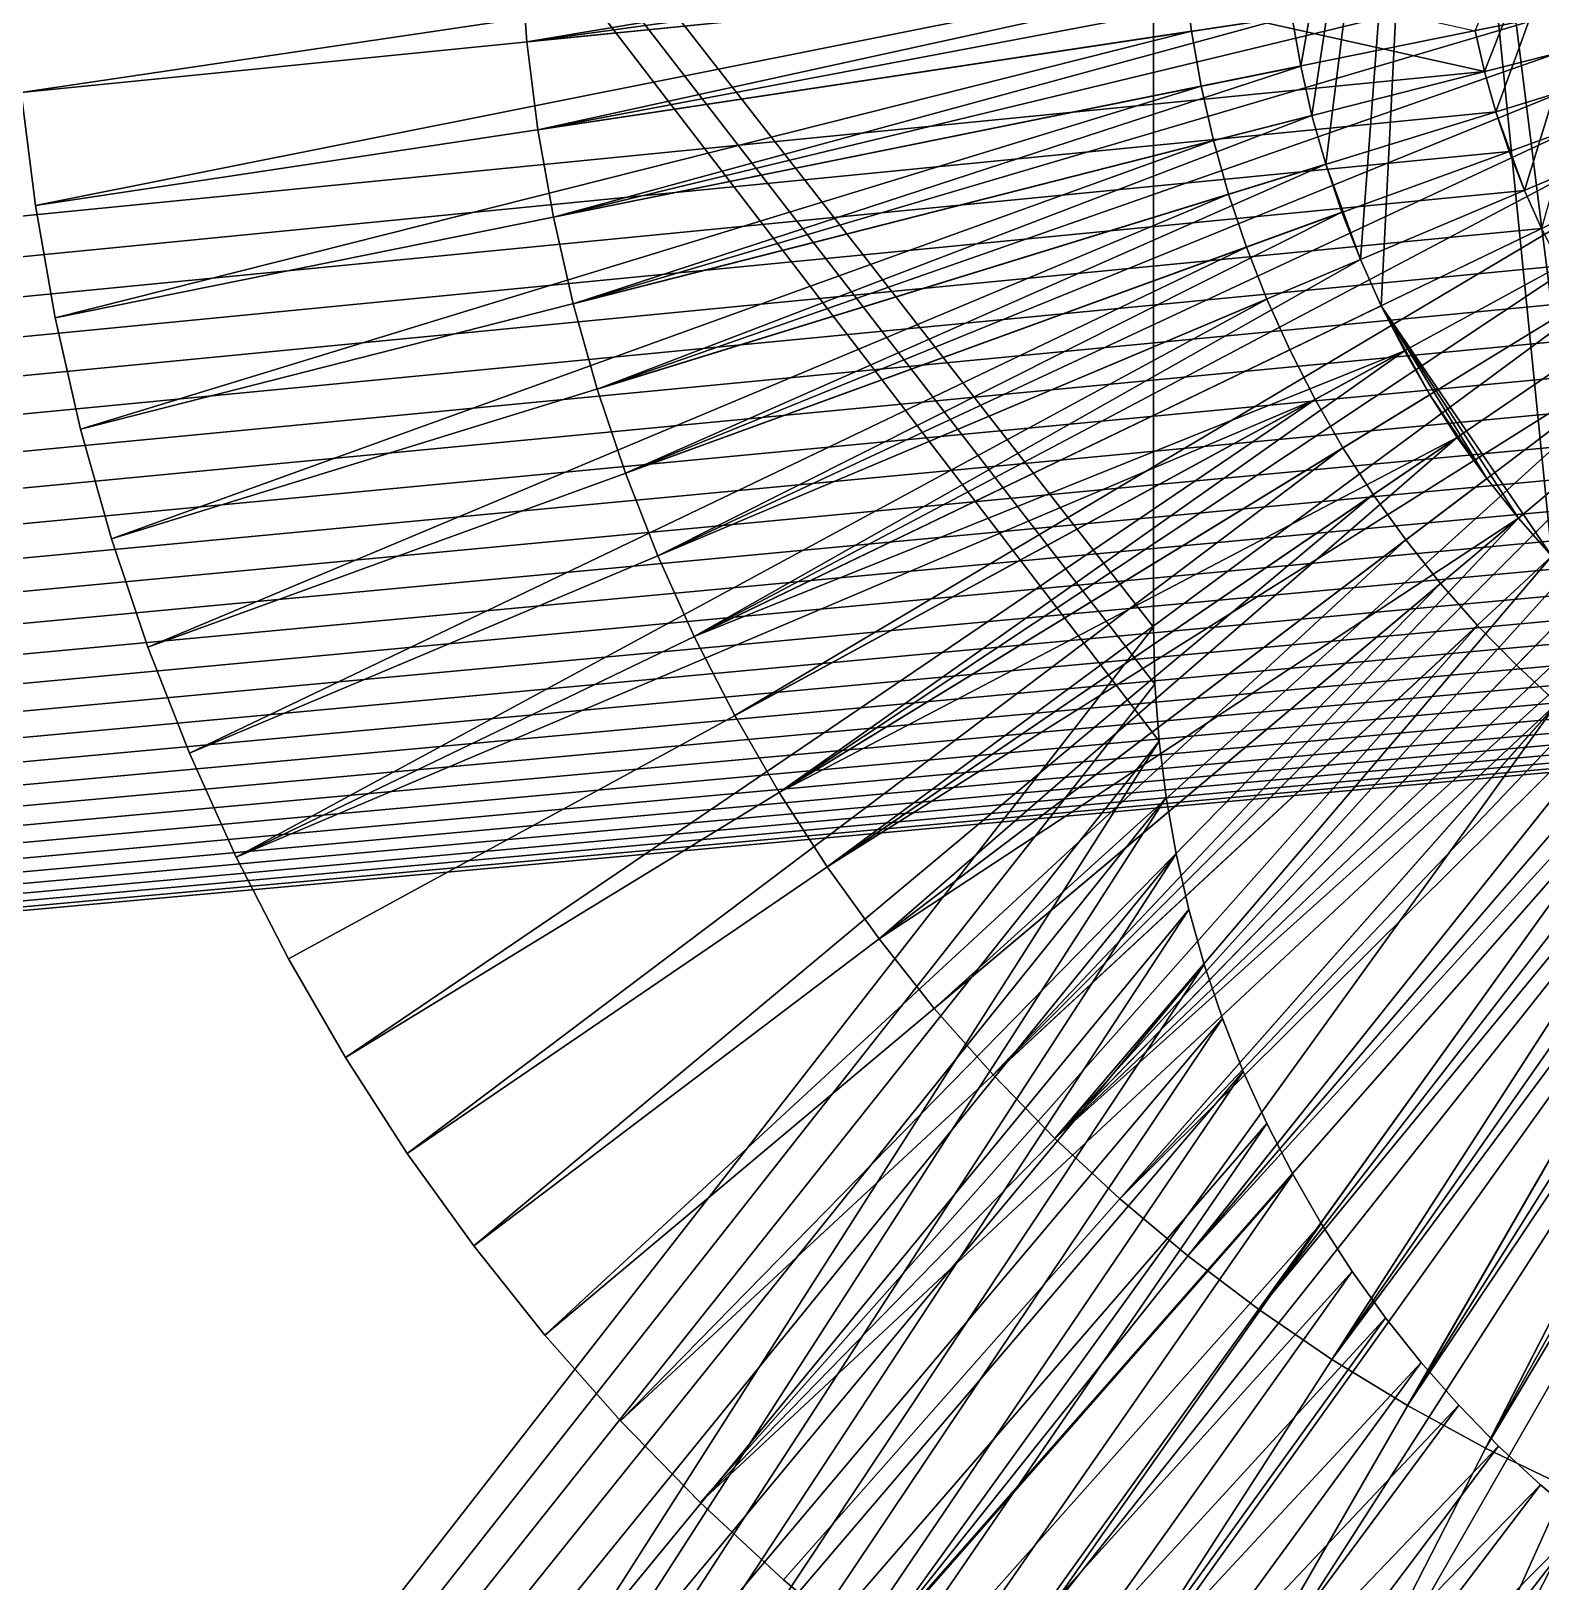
# Model space of a CAD drawing. Header units: millimetres. Extents: x 0 to 520, y -2 to 382.
# Drawn here: x 180.542 to 183.512, y 33.622 to 36.673 of the extents above; entities that cross this region are included whole.
import ezdxf

# ---------------------------------------------------------------- set-up
doc = ezdxf.new("R2010")
doc.units = ezdxf.units.MM

msp = doc.modelspace()

# ---------------------------------------------------------------- linework, layer by layer
at = {"layer": 'BRASS', "color": 52}
for points in [[(509.2, 369.2, 103), (10.8, 369.2, 103), (10.8, 10.8, 103)], [(509.2, 369.2, 103), (10.8, 10.8, 103), (509.2, 10.8, 103)], [(38.3153, 69.0037, 86), (183.401, 36.5929, 86), (20.5, 20.5, 86)], [(38.3153, 69.0037, 86), (183.3827, 36.6731, 86), (183.401, 36.5929, 86)], [(183.3827, 36.6731, 92), (184.1048, 38.386, 92), (183.401, 36.5929, 92)], [(183.401, 36.5929, 92), (184.1048, 38.386, 92), (183.4233, 36.5137, 92)], [(183.4233, 36.5137, 92), (184.1048, 38.386, 92), (183.4796, 36.3591, 92)], [(183.4796, 36.3591, 92), (184.1048, 38.386, 92), (183.5134, 36.2841, 92)], [(183.3827, 36.6731, 92), (183.401, 36.5929, 92), (183.3827, 36.6731, 86)], [(183.3827, 36.6731, 86), (183.401, 36.5929, 92), (183.401, 36.5929, 86)], [(20.5, 20.5, 86), (183.401, 36.5929, 86), (183.4233, 36.5137, 86)], [(183.401, 36.5929, 92), (183.4233, 36.5137, 92), (183.401, 36.5929, 86)], [(183.401, 36.5929, 86), (183.4233, 36.5137, 92), (183.4233, 36.5137, 86)], [(20.5, 20.5, 86), (183.4233, 36.5137, 86), (183.4495, 36.4357, 86)], [(183.4233, 36.5137, 92), (183.4495, 36.4357, 92), (183.4233, 36.5137, 86)], [(183.4233, 36.5137, 86), (183.4495, 36.4357, 92), (183.4495, 36.4357, 86)], [(183.4495, 36.4357, 92), (183.4233, 36.5137, 92), (183.4796, 36.3591, 92)], [(20.5, 20.5, 86), (183.4495, 36.4357, 86), (183.4796, 36.3591, 86)], [(183.4495, 36.4357, 92), (183.4796, 36.3591, 92), (183.4495, 36.4357, 86)], [(183.4495, 36.4357, 86), (183.4796, 36.3591, 92), (183.4796, 36.3591, 86)], [(20.5, 20.5, 86), (183.4796, 36.3591, 86), (183.5134, 36.2841, 86)], [(183.4796, 36.3591, 92), (183.5134, 36.2841, 92), (183.4796, 36.3591, 86)], [(183.4796, 36.3591, 86), (183.5134, 36.2841, 92), (183.5134, 36.2841, 86)], [(20.5, 20.5, 86), (183.5134, 36.2841, 86), (183.5509, 36.2109, 86)], [(20.5, 20.5, 86), (183.5509, 36.2109, 86), (183.5921, 36.1396, 86)], [(20.5, 20.5, 86), (183.5921, 36.1396, 86), (183.6367, 36.0705, 86)], [(20.5, 20.5, 86), (183.6367, 36.0705, 86), (183.6847, 36.0037, 86)], [(20.5, 20.5, 86), (183.6847, 36.0037, 86), (183.736, 35.9394, 86)], [(20.5, 20.5, 86), (183.736, 35.9394, 86), (183.7905, 35.8777, 86)], [(20.5, 20.5, 86), (183.7905, 35.8777, 86), (183.8479, 35.8188, 86)], [(183.8479, 35.8188, 86), (183.9082, 35.7629, 86), (20.5, 20.5, 86)], [(183.9082, 35.7629, 86), (183.9712, 35.71, 86), (20.5, 20.5, 86)], [(183.9712, 35.71, 86), (184.0368, 35.6603, 86), (20.5, 20.5, 86)], [(184.0368, 35.6603, 86), (184.1048, 35.614, 86), (20.5, 20.5, 86)], [(184.1048, 35.614, 86), (184.175, 35.5711, 86), (20.5, 20.5, 86)], [(184.175, 35.5711, 86), (184.2473, 35.5317, 86), (20.5, 20.5, 86)], [(184.2473, 35.5317, 86), (184.3214, 35.496, 86), (20.5, 20.5, 86)], [(184.3214, 35.496, 86), (184.3972, 35.4641, 86), (20.5, 20.5, 86)], [(184.3972, 35.4641, 86), (184.4745, 35.4359, 86), (20.5, 20.5, 86)], [(184.4745, 35.4359, 86), (184.5531, 35.4117, 86), (20.5, 20.5, 86)], [(184.5531, 35.4117, 86), (184.6328, 35.3914, 86), (20.5, 20.5, 86)], [(184.6328, 35.3914, 86), (184.7135, 35.3751, 86), (20.5, 20.5, 86)], [(184.7135, 35.3751, 86), (184.7948, 35.3628, 86), (20.5, 20.5, 86)], [(184.7948, 35.3628, 86), (184.8767, 35.3546, 86), (20.5, 20.5, 86)], [(184.8767, 35.3546, 86), (184.9589, 35.3505, 86), (20.5, 20.5, 86)], [(184.9589, 35.3505, 86), (185.0411, 35.3505, 86), (20.5, 20.5, 86)], [(499.5, 20.5, 86), (20.5, 20.5, 86), (185.0411, 35.3505, 86)]]:
    msp.add_3dface(points, dxfattribs=at)
at = {"layer": 'STEEL', "color": 8}
for points in [[(173, 23, 83), (173, 48, 83), (182.75, 35.5, 83)], [(173, 48, 83), (182.75, 38.5, 83), (182.75, 35.5, 83)], [(173, 48, 86), (182.7528, 35.3878, 86), (182.75, 35.5, 86)], [(173, 48, 86), (182.7612, 35.276, 86), (182.7528, 35.3878, 86)], [(173, 48, 86), (173, 20, 86), (182.7612, 35.276, 86)], [(182.75, 38.5, 86), (173, 48, 86), (182.75, 35.5, 86)], [(182.75, 35.5, 86), (182.75, 35.5, 83), (182.75, 38.5, 83)], [(182.75, 35.5, 86), (182.75, 38.5, 83), (182.75, 38.5, 86)], [(186.3965, 38.4317, 90), (183.2934, 38.0429, 90), (183.6035, 35.5683, 90)], [(183.2934, 38.0429, 90), (183.0223, 36.7019, 90), (183.0397, 36.6037, 90)], [(183.2934, 38.0429, 90), (183.0397, 36.6037, 90), (183.0618, 36.5065, 90)], [(183.2934, 38.0429, 90), (183.0618, 36.5065, 90), (183.0889, 36.4105, 90)], [(183.2934, 38.0429, 90), (183.0889, 36.4105, 90), (183.157, 36.2231, 90)], [(183.2934, 38.0429, 90), (183.157, 36.2231, 90), (183.1981, 36.1322, 90)], [(183.2934, 38.0429, 90), (183.1981, 36.1322, 90), (183.5339, 35.6397, 90)], [(183.2934, 38.0429, 90), (183.5339, 35.6397, 90), (183.6035, 35.5683, 90)], [(181.5044, 36.8255, 78.5), (183.5019, 36.9252, 78.5), (181.5174, 36.6515, 78.5)], [(181.5174, 36.6515, 78.5), (183.5019, 36.9252, 78.5), (183.5075, 36.8506, 78.5)], [(182.8027, 36.8903, 83), (180.5056, 36.7757, 83), (180.5224, 36.5519, 83)], [(180.5056, 36.7757, 82), (182.8027, 36.8903, 82), (180.5224, 36.5519, 82)], [(182.8027, 36.8903, 83), (180.5224, 36.5519, 83), (182.8109, 36.781, 83)], [(180.5224, 36.5519, 82), (182.8027, 36.8903, 82), (182.8109, 36.781, 82)], [(183.0025, 36.9003, 82), (181.5044, 36.8255, 82), (181.5174, 36.6515, 82)], [(183.0025, 36.9003, 82), (181.5174, 36.6515, 82), (183.0099, 36.8009, 82)], [(181.5174, 36.6515, 82), (181.5044, 36.8255, 82), (181.5044, 36.8255, 78.5)], [(181.5174, 36.6515, 82), (181.5044, 36.8255, 78.5), (181.5174, 36.6515, 78.5)], [(181.5174, 36.6515, 78.5), (183.5075, 36.8506, 78.5), (181.5391, 36.4784, 78.5)], [(181.5391, 36.4784, 78.5), (183.5075, 36.8506, 78.5), (183.5168, 36.7764, 78.5)], [(183.0099, 36.8009, 82), (181.5174, 36.6515, 82), (181.5391, 36.4784, 82)], [(183.0099, 36.8009, 82), (181.5391, 36.4784, 82), (183.0223, 36.7019, 82)], [(182.8109, 36.781, 83), (180.5224, 36.5519, 83), (180.5503, 36.3293, 83)], [(180.5224, 36.5519, 82), (182.8109, 36.781, 82), (180.5503, 36.3293, 82)], [(182.8109, 36.781, 83), (180.5503, 36.3293, 83), (182.8246, 36.6721, 83)], [(180.5503, 36.3293, 82), (182.8109, 36.781, 82), (182.8246, 36.6721, 82)], [(181.5391, 36.4784, 78.5), (183.5168, 36.7764, 78.5), (181.5694, 36.3065, 78.5)], [(181.5694, 36.3065, 78.5), (183.5168, 36.7764, 78.5), (183.5297, 36.7028, 78.5)], [(182.8109, 36.781, 82), (182.8109, 36.781, 83), (182.8246, 36.6721, 82)], [(182.8109, 36.781, 83), (182.8246, 36.6721, 83), (182.8246, 36.6721, 82)], [(183.0223, 36.7019, 82), (181.5391, 36.4784, 82), (181.5694, 36.3065, 82)], [(181.5694, 36.3065, 78.5), (183.5297, 36.7028, 78.5), (181.6082, 36.1363, 78.5)], [(183.0223, 36.7019, 82), (181.5694, 36.3065, 82), (183.0397, 36.6037, 82)], [(181.6082, 36.1363, 78.5), (183.5297, 36.7028, 78.5), (183.5464, 36.6299, 78.5)], [(183.0397, 36.6037, 90), (183.0223, 36.7019, 90), (183.0223, 36.7019, 82)], [(183.0397, 36.6037, 90), (183.0223, 36.7019, 82), (183.0397, 36.6037, 82)], [(182.8246, 36.6721, 83), (180.5503, 36.3293, 83), (180.5892, 36.1083, 83)], [(180.5503, 36.3293, 82), (182.8246, 36.6721, 82), (180.5892, 36.1083, 82)], [(182.8246, 36.6721, 83), (180.5892, 36.1083, 83), (182.8436, 36.5641, 83)], [(180.5892, 36.1083, 82), (182.8246, 36.6721, 82), (182.8436, 36.5641, 82)], [(182.8246, 36.6721, 83), (182.8436, 36.5641, 83), (182.8246, 36.6721, 82)], [(182.8246, 36.6721, 82), (182.8436, 36.5641, 83), (182.8436, 36.5641, 82)], [(181.5391, 36.4784, 82), (181.5174, 36.6515, 82), (181.5174, 36.6515, 78.5)], [(181.5391, 36.4784, 82), (181.5174, 36.6515, 78.5), (181.5391, 36.4784, 78.5)], [(181.6082, 36.1363, 78.5), (183.5464, 36.6299, 78.5), (181.6555, 35.9684, 78.5)], [(181.6555, 35.9684, 78.5), (183.5464, 36.6299, 78.5), (183.5666, 36.5579, 78.5)], [(183.0397, 36.6037, 82), (181.5694, 36.3065, 82), (181.6082, 36.1363, 82)], [(183.0397, 36.6037, 82), (181.6082, 36.1363, 82), (183.0618, 36.5065, 82)], [(183.0618, 36.5065, 90), (183.0397, 36.6037, 90), (183.0397, 36.6037, 82)], [(183.0618, 36.5065, 90), (183.0397, 36.6037, 82), (183.0618, 36.5065, 82)], [(180.5224, 36.5519, 83), (180.5224, 36.5519, 82), (180.5503, 36.3293, 82)], [(180.5503, 36.3293, 83), (180.5224, 36.5519, 83), (180.5503, 36.3293, 82)], [(182.8436, 36.5641, 83), (180.5892, 36.1083, 83), (180.6392, 35.8896, 83)], [(180.5892, 36.1083, 82), (182.8436, 36.5641, 82), (180.6392, 35.8896, 82)], [(182.8436, 36.5641, 83), (180.6392, 35.8896, 83), (182.868, 36.4571, 83)], [(180.6392, 35.8896, 82), (182.8436, 36.5641, 82), (182.868, 36.4571, 82)], [(181.6555, 35.9684, 78.5), (183.5666, 36.5579, 78.5), (181.7111, 35.8029, 78.5)], [(181.7111, 35.8029, 78.5), (183.5666, 36.5579, 78.5), (183.5905, 36.487, 78.5)], [(182.8436, 36.5641, 83), (182.868, 36.4571, 83), (182.8436, 36.5641, 82)], [(182.8436, 36.5641, 82), (182.868, 36.4571, 83), (182.868, 36.4571, 82)], [(183.0618, 36.5065, 82), (181.6082, 36.1363, 82), (181.6555, 35.9684, 82)], [(183.0618, 36.5065, 82), (181.6555, 35.9684, 82), (183.0889, 36.4105, 82)], [(181.7111, 35.8029, 78.5), (183.5905, 36.487, 78.5), (181.7748, 35.6405, 78.5)], [(181.7748, 35.6405, 78.5), (183.5905, 36.487, 78.5), (183.6178, 36.4173, 78.5)], [(183.0889, 36.4105, 90), (183.0618, 36.5065, 90), (183.0618, 36.5065, 82)], [(183.0889, 36.4105, 90), (183.0618, 36.5065, 82), (183.0889, 36.4105, 82)], [(182.868, 36.4571, 83), (180.6392, 35.8896, 83), (180.6999, 35.6736, 83)], [(180.6392, 35.8896, 82), (182.868, 36.4571, 82), (180.6999, 35.6736, 82)], [(182.868, 36.4571, 83), (180.6999, 35.6736, 83), (182.8977, 36.3515, 83)], [(180.6999, 35.6736, 82), (182.868, 36.4571, 82), (182.8977, 36.3515, 82)], [(181.5694, 36.3065, 82), (181.5391, 36.4784, 82), (181.5391, 36.4784, 78.5)], [(181.5694, 36.3065, 82), (181.5391, 36.4784, 78.5), (181.5694, 36.3065, 78.5)], [(182.868, 36.4571, 83), (182.8977, 36.3515, 83), (182.868, 36.4571, 82)], [(182.868, 36.4571, 82), (182.8977, 36.3515, 83), (182.8977, 36.3515, 82)], [(183.0889, 36.4105, 82), (181.6555, 35.9684, 82), (181.7111, 35.8029, 82)], [(183.0889, 36.4105, 82), (181.7111, 35.8029, 82), (183.1206, 36.316, 82)], [(181.7748, 35.6405, 78.5), (183.6178, 36.4173, 78.5), (181.8466, 35.4814, 78.5)], [(181.8466, 35.4814, 78.5), (183.6178, 36.4173, 78.5), (183.6485, 36.3492, 78.5)], [(183.1206, 36.316, 90), (183.0889, 36.4105, 90), (183.0889, 36.4105, 82)], [(183.1206, 36.316, 90), (183.0889, 36.4105, 82), (183.1206, 36.316, 82)], [(183.0889, 36.4105, 90), (183.1206, 36.316, 90), (183.157, 36.2231, 90)], [(182.8977, 36.3515, 83), (180.6999, 35.6736, 83), (180.7714, 35.4609, 83)], [(180.6999, 35.6736, 82), (182.8977, 36.3515, 82), (180.7714, 35.4609, 82)], [(182.8977, 36.3515, 83), (180.7714, 35.4609, 83), (182.9327, 36.2476, 83)], [(180.7714, 35.4609, 82), (182.8977, 36.3515, 82), (182.9327, 36.2476, 82)], [(181.8466, 35.4814, 78.5), (183.6485, 36.3492, 78.5), (181.9262, 35.3261, 78.5)], [(181.9262, 35.3261, 78.5), (183.6485, 36.3492, 78.5), (183.6827, 36.2826, 78.5)], [(182.8977, 36.3515, 83), (182.9327, 36.2476, 83), (182.8977, 36.3515, 82)], [(182.8977, 36.3515, 82), (182.9327, 36.2476, 83), (182.9327, 36.2476, 82)], [(180.5892, 36.1083, 83), (180.5503, 36.3293, 83), (180.5503, 36.3293, 82)], [(180.5892, 36.1083, 83), (180.5503, 36.3293, 82), (180.5892, 36.1083, 82)], [(181.6082, 36.1363, 82), (181.5694, 36.3065, 82), (181.5694, 36.3065, 78.5)], [(181.6082, 36.1363, 82), (181.5694, 36.3065, 78.5), (181.6082, 36.1363, 78.5)], [(183.1206, 36.316, 82), (181.7111, 35.8029, 82), (181.7748, 35.6405, 82)], [(183.1206, 36.316, 82), (181.7748, 35.6405, 82), (183.157, 36.2231, 82)], [(183.157, 36.2231, 90), (183.1206, 36.316, 90), (183.1206, 36.316, 82)], [(183.157, 36.2231, 90), (183.1206, 36.316, 82), (183.157, 36.2231, 82)], [(181.9262, 35.3261, 78.5), (183.6827, 36.2826, 78.5), (182.0135, 35.175, 78.5)], [(182.0135, 35.175, 78.5), (183.6827, 36.2826, 78.5), (183.7201, 36.2178, 78.5)], [(182.9327, 36.2476, 83), (180.7714, 35.4609, 83), (180.8534, 35.252, 83)], [(180.7714, 35.4609, 82), (182.9327, 36.2476, 82), (180.8534, 35.252, 82)], [(182.9327, 36.2476, 83), (180.8534, 35.252, 83), (182.9728, 36.1454, 83)], [(180.8534, 35.252, 82), (182.9327, 36.2476, 82), (182.9728, 36.1454, 82)], [(182.9327, 36.2476, 83), (182.9728, 36.1454, 83), (182.9327, 36.2476, 82)], [(182.9327, 36.2476, 82), (182.9728, 36.1454, 83), (182.9728, 36.1454, 82)], [(183.157, 36.2231, 82), (181.7748, 35.6405, 82), (181.8466, 35.4814, 82)], [(183.157, 36.2231, 82), (181.8466, 35.4814, 82), (183.1981, 36.1322, 82)], [(182.0135, 35.175, 78.5), (183.7201, 36.2178, 78.5), (182.1082, 35.0284, 78.5)], [(182.1082, 35.0284, 78.5), (183.7201, 36.2178, 78.5), (183.7606, 36.155, 78.5)], [(183.157, 36.2231, 90), (183.157, 36.2231, 82), (183.1981, 36.1322, 82)], [(183.1981, 36.1322, 90), (183.157, 36.2231, 90), (183.1981, 36.1322, 82)], [(182.1082, 35.0284, 78.5), (183.7606, 36.155, 78.5), (183.8043, 36.0943, 78.5)], [(182.9728, 36.1454, 83), (180.8534, 35.252, 83), (180.9456, 35.0475, 83)], [(180.8534, 35.252, 82), (182.9728, 36.1454, 82), (180.9456, 35.0475, 82)], [(182.9728, 36.1454, 83), (180.9456, 35.0475, 83), (183.0179, 36.0455, 83)], [(180.9456, 35.0475, 82), (182.9728, 36.1454, 82), (183.0179, 36.0455, 82)], [(181.6082, 36.1363, 82), (181.6082, 36.1363, 78.5), (181.6555, 35.9684, 78.5)], [(181.6555, 35.9684, 82), (181.6082, 36.1363, 82), (181.6555, 35.9684, 78.5)], [(183.1981, 36.1322, 82), (181.8466, 35.4814, 82), (183.2436, 36.0435, 82)], [(182.9728, 36.1454, 82), (182.9728, 36.1454, 83), (183.0179, 36.0455, 82)], [(182.9728, 36.1454, 83), (183.0179, 36.0455, 83), (183.0179, 36.0455, 82)], [(183.2436, 36.0435, 90), (183.1981, 36.1322, 90), (183.1981, 36.1322, 82)], [(183.2436, 36.0435, 90), (183.1981, 36.1322, 82), (183.2436, 36.0435, 82)], [(183.1981, 36.1322, 90), (183.2934, 35.9571, 90), (183.4057, 35.7924, 90)], [(183.1981, 36.1322, 90), (183.2436, 36.0435, 90), (183.2934, 35.9571, 90)], [(183.1981, 36.1322, 90), (183.4057, 35.7924, 90), (183.4679, 35.7144, 90)], [(183.1981, 36.1322, 90), (183.4679, 35.7144, 90), (183.5339, 35.6397, 90)], [(180.6392, 35.8896, 83), (180.5892, 36.1083, 83), (180.5892, 36.1083, 82)], [(180.6392, 35.8896, 83), (180.5892, 36.1083, 82), (180.6392, 35.8896, 82)], [(182.1082, 35.0284, 78.5), (183.8043, 36.0943, 78.5), (182.21, 34.8867, 78.5)], [(182.21, 34.8867, 78.5), (183.8043, 36.0943, 78.5), (182.3188, 34.7502, 78.5)], [(182.3188, 34.7502, 78.5), (183.8043, 36.0943, 78.5), (183.8509, 36.0358, 78.5)], [(183.0179, 36.0455, 83), (180.9456, 35.0475, 83), (183.0679, 35.9478, 83)], [(180.9456, 35.0475, 82), (183.0179, 36.0455, 82), (183.0679, 35.9478, 82)], [(183.2436, 36.0435, 82), (181.8466, 35.4814, 82), (181.9262, 35.3261, 82)], [(183.2436, 36.0435, 82), (181.9262, 35.3261, 82), (182.0135, 35.175, 82)], [(183.2436, 36.0435, 82), (182.0135, 35.175, 82), (183.2934, 35.9571, 82)], [(182.3188, 34.7502, 78.5), (183.8509, 36.0358, 78.5), (182.4343, 34.6194, 78.5)], [(182.4343, 34.6194, 78.5), (183.8509, 36.0358, 78.5), (183.9004, 35.9797, 78.5)], [(183.0179, 36.0455, 83), (183.0679, 35.9478, 83), (183.0179, 36.0455, 82)], [(183.0179, 36.0455, 82), (183.0679, 35.9478, 83), (183.0679, 35.9478, 82)], [(183.2436, 36.0435, 90), (183.2436, 36.0435, 82), (183.2934, 35.9571, 82)], [(183.2934, 35.9571, 90), (183.2436, 36.0435, 90), (183.2934, 35.9571, 82)], [(181.7111, 35.8029, 82), (181.6555, 35.9684, 82), (181.6555, 35.9684, 78.5)], [(181.7111, 35.8029, 82), (181.6555, 35.9684, 78.5), (181.7111, 35.8029, 78.5)], [(182.4343, 34.6194, 78.5), (183.9004, 35.9797, 78.5), (182.5562, 34.4945, 78.5)], [(182.5562, 34.4945, 78.5), (183.9004, 35.9797, 78.5), (183.9526, 35.9262, 78.5)], [(183.0679, 35.9478, 83), (180.9456, 35.0475, 83), (181.048, 34.8479, 83)], [(180.9456, 35.0475, 82), (183.0679, 35.9478, 82), (181.048, 34.8479, 82)], [(183.0679, 35.9478, 83), (181.048, 34.8479, 83), (181.1602, 34.6535, 83)], [(181.048, 34.8479, 82), (183.0679, 35.9478, 82), (181.1602, 34.6535, 82)], [(183.0679, 35.9478, 83), (181.1602, 34.6535, 83), (183.1228, 35.8528, 83)], [(181.1602, 34.6535, 82), (183.0679, 35.9478, 82), (183.1228, 35.8528, 82)], [(183.2934, 35.9571, 82), (182.0135, 35.175, 82), (183.3475, 35.8734, 82)], [(183.0679, 35.9478, 82), (183.0679, 35.9478, 83), (183.1228, 35.8528, 82)], [(183.0679, 35.9478, 83), (183.1228, 35.8528, 83), (183.1228, 35.8528, 82)], [(183.3475, 35.8734, 90), (183.2934, 35.9571, 82), (183.3475, 35.8734, 82)], [(183.3475, 35.8734, 90), (183.2934, 35.9571, 90), (183.2934, 35.9571, 82)], [(183.2934, 35.9571, 90), (183.3475, 35.8734, 90), (183.4057, 35.7924, 90)], [(183.9526, 35.9262, 78.5), (184.0075, 35.8753, 78.5), (182.5562, 34.4945, 78.5)], [(180.6999, 35.6736, 83), (180.6392, 35.8896, 83), (180.6392, 35.8896, 82)], [(180.6999, 35.6736, 83), (180.6392, 35.8896, 82), (180.6999, 35.6736, 82)], [(182.5562, 34.4945, 78.5), (184.0075, 35.8753, 78.5), (182.6841, 34.3758, 78.5)], [(184.0075, 35.8753, 78.5), (184.0648, 35.8273, 78.5), (182.6841, 34.3758, 78.5)], [(183.1228, 35.8528, 83), (181.1602, 34.6535, 83), (181.2819, 34.4651, 83)], [(181.1602, 34.6535, 82), (183.1228, 35.8528, 82), (181.2819, 34.4651, 82)], [(183.1228, 35.8528, 83), (181.2819, 34.4651, 83), (183.1823, 35.7607, 83)], [(181.2819, 34.4651, 82), (183.1228, 35.8528, 82), (183.1823, 35.7607, 82)], [(183.3475, 35.8734, 82), (182.0135, 35.175, 82), (182.1082, 35.0284, 82)], [(183.3475, 35.8734, 82), (182.1082, 35.0284, 82), (182.21, 34.8867, 82)], [(183.3475, 35.8734, 82), (182.21, 34.8867, 82), (183.4057, 35.7924, 82)], [(183.1228, 35.8528, 82), (183.1823, 35.7607, 83), (183.1823, 35.7607, 82)], [(183.1228, 35.8528, 83), (183.1823, 35.7607, 83), (183.1228, 35.8528, 82)], [(183.4057, 35.7924, 90), (183.3475, 35.8734, 82), (183.4057, 35.7924, 82)], [(183.4057, 35.7924, 90), (183.3475, 35.8734, 90), (183.3475, 35.8734, 82)], [(182.6841, 34.3758, 78.5), (184.0648, 35.8273, 78.5), (182.8178, 34.2636, 78.5)], [(184.0648, 35.8273, 78.5), (184.1244, 35.7821, 78.5), (182.8178, 34.2636, 78.5)], [(181.7111, 35.8029, 82), (181.7111, 35.8029, 78.5), (181.7748, 35.6405, 78.5)], [(181.7748, 35.6405, 82), (181.7111, 35.8029, 82), (181.7748, 35.6405, 78.5)], [(183.4057, 35.7924, 82), (182.21, 34.8867, 82), (183.4679, 35.7144, 82)], [(183.4057, 35.7924, 90), (183.4057, 35.7924, 82), (183.4679, 35.7144, 82)], [(183.4679, 35.7144, 90), (183.4057, 35.7924, 90), (183.4679, 35.7144, 82)], [(183.1823, 35.7607, 83), (181.2819, 34.4651, 83), (181.4129, 34.2829, 83)], [(181.2819, 34.4651, 82), (183.1823, 35.7607, 82), (181.4129, 34.2829, 82)], [(183.1823, 35.7607, 83), (181.4129, 34.2829, 83), (183.2463, 35.6716, 83)], [(181.4129, 34.2829, 82), (183.1823, 35.7607, 82), (183.2463, 35.6716, 82)], [(182.8178, 34.2636, 78.5), (184.1244, 35.7821, 78.5), (182.9569, 34.1582, 78.5)], [(184.1244, 35.7821, 78.5), (184.1862, 35.74, 78.5), (182.9569, 34.1582, 78.5)], [(183.1823, 35.7607, 82), (183.2463, 35.6716, 83), (183.2463, 35.6716, 82)], [(183.1823, 35.7607, 83), (183.2463, 35.6716, 83), (183.1823, 35.7607, 82)], [(182.9569, 34.1582, 78.5), (184.1862, 35.74, 78.5), (183.1011, 34.0599, 78.5)], [(184.1862, 35.74, 78.5), (184.25, 35.701, 78.5), (183.1011, 34.0599, 78.5)], [(183.4679, 35.7144, 82), (182.21, 34.8867, 82), (182.3188, 34.7502, 82)], [(183.4679, 35.7144, 82), (182.3188, 34.7502, 82), (182.4343, 34.6194, 82)], [(183.4679, 35.7144, 82), (182.4343, 34.6194, 82), (183.5339, 35.6397, 82)], [(183.1011, 34.0599, 78.5), (184.25, 35.701, 78.5), (183.25, 33.9689, 78.5)], [(184.25, 35.701, 78.5), (184.3157, 35.6652, 78.5), (183.25, 33.9689, 78.5)], [(183.4679, 35.7144, 90), (183.4679, 35.7144, 82), (183.5339, 35.6397, 82)], [(183.5339, 35.6397, 90), (183.4679, 35.7144, 90), (183.5339, 35.6397, 82)], [(180.7714, 35.4609, 83), (180.6999, 35.6736, 83), (180.6999, 35.6736, 82)], [(180.7714, 35.4609, 83), (180.6999, 35.6736, 82), (180.7714, 35.4609, 82)], [(183.2463, 35.6716, 83), (181.4129, 34.2829, 83), (181.5528, 34.1075, 83)], [(181.4129, 34.2829, 82), (183.2463, 35.6716, 82), (181.5528, 34.1075, 82)], [(183.2463, 35.6716, 83), (181.5528, 34.1075, 83), (183.3147, 35.5859, 83)], [(181.5528, 34.1075, 82), (183.2463, 35.6716, 82), (183.3147, 35.5859, 82)], [(183.2463, 35.6716, 82), (183.2463, 35.6716, 83), (183.3147, 35.5859, 82)], [(183.2463, 35.6716, 83), (183.3147, 35.5859, 83), (183.3147, 35.5859, 82)], [(183.25, 33.9689, 78.5), (184.3157, 35.6652, 78.5), (183.4033, 33.8854, 78.5)], [(184.3157, 35.6652, 78.5), (184.3831, 35.6327, 78.5), (183.4033, 33.8854, 78.5)], [(181.8466, 35.4814, 82), (181.7748, 35.6405, 82), (181.7748, 35.6405, 78.5)], [(181.8466, 35.4814, 82), (181.7748, 35.6405, 78.5), (181.8466, 35.4814, 78.5)], [(183.5339, 35.6397, 82), (182.4343, 34.6194, 82), (182.5562, 34.4945, 82)], [(183.5339, 35.6397, 82), (182.5562, 34.4945, 82), (183.6035, 35.5683, 82)], [(183.4033, 33.8854, 78.5), (184.3831, 35.6327, 78.5), (183.5605, 33.8097, 78.5)], [(183.3147, 35.5859, 83), (181.5528, 34.1075, 83), (181.7013, 33.9392, 83)], [(181.5528, 34.1075, 82), (183.3147, 35.5859, 82), (181.7013, 33.9392, 82)], [(183.3147, 35.5859, 83), (181.7013, 33.9392, 83), (183.3873, 35.5036, 83)], [(181.7013, 33.9392, 82), (183.3147, 35.5859, 82), (183.3873, 35.5036, 82)], [(183.3147, 35.5859, 82), (183.3147, 35.5859, 83), (183.3873, 35.5036, 82)], [(183.3147, 35.5859, 83), (183.3873, 35.5036, 83), (183.3873, 35.5036, 82)], [(183.6766, 35.5004, 82), (183.6035, 35.5683, 82), (182.5562, 34.4945, 82)], [(173, 23, 83), (182.75, 35.5, 83), (182.7528, 35.3878, 83)], [(183.3873, 35.5036, 83), (181.7013, 33.9392, 83), (181.8579, 33.7786, 83)], [(181.7013, 33.9392, 82), (183.3873, 35.5036, 82), (181.8579, 33.7786, 82)], [(181.9262, 35.3261, 82), (181.8466, 35.4814, 82), (181.8466, 35.4814, 78.5)], [(181.9262, 35.3261, 82), (181.8466, 35.4814, 78.5), (181.9262, 35.3261, 78.5)], [(183.3873, 35.5036, 83), (181.8579, 33.7786, 83), (183.4639, 35.4251, 83)], [(181.8579, 33.7786, 82), (183.3873, 35.5036, 82), (183.4639, 35.4251, 82)], [(183.6766, 35.5004, 82), (182.5562, 34.4945, 82), (182.6841, 34.3758, 82)], [(183.753, 35.4363, 82), (183.6766, 35.5004, 82), (182.6841, 34.3758, 82)], [(182.75, 35.5, 86), (182.7528, 35.3878, 86), (182.75, 35.5, 83)], [(182.75, 35.5, 83), (182.7528, 35.3878, 86), (182.7528, 35.3878, 83)], [(183.3873, 35.5036, 82), (183.4639, 35.4251, 83), (183.4639, 35.4251, 82)], [(183.3873, 35.5036, 83), (183.4639, 35.4251, 83), (183.3873, 35.5036, 82)], [(180.8534, 35.252, 83), (180.7714, 35.4609, 83), (180.7714, 35.4609, 82)], [(180.8534, 35.252, 83), (180.7714, 35.4609, 82), (180.8534, 35.252, 82)], [(183.5443, 35.3505, 83), (183.4639, 35.4251, 83), (181.8579, 33.7786, 83)], [(183.4639, 35.4251, 82), (183.5443, 35.3505, 82), (181.8579, 33.7786, 82)], [(183.753, 35.4363, 82), (182.6841, 34.3758, 82), (182.8178, 34.2636, 82)], [(183.8325, 35.3761, 82), (183.753, 35.4363, 82), (182.8178, 34.2636, 82)], [(183.4639, 35.4251, 82), (183.5443, 35.3505, 83), (183.5443, 35.3505, 82)], [(183.4639, 35.4251, 83), (183.5443, 35.3505, 83), (183.4639, 35.4251, 82)], [(173, 23, 83), (182.7528, 35.3878, 83), (182.7612, 35.276, 83)], [(182.7528, 35.3878, 83), (182.7612, 35.276, 86), (182.7612, 35.276, 83)], [(182.7528, 35.3878, 86), (182.7612, 35.276, 86), (182.7528, 35.3878, 83)], [(183.8325, 35.3761, 82), (182.8178, 34.2636, 82), (182.9569, 34.1582, 82)], [(183.9149, 35.3199, 82), (183.8325, 35.3761, 82), (182.9569, 34.1582, 82)], [(183.5443, 35.3505, 83), (181.8579, 33.7786, 83), (182.0224, 33.626, 83)], [(181.8579, 33.7786, 82), (183.5443, 35.3505, 82), (182.0224, 33.626, 82)], [(182.0135, 35.175, 82), (181.9262, 35.3261, 82), (181.9262, 35.3261, 78.5)], [(182.0135, 35.175, 82), (181.9262, 35.3261, 78.5), (182.0135, 35.175, 78.5)], [(183.5443, 35.3505, 83), (182.0224, 33.626, 83), (182.1943, 33.4818, 83)], [(182.0224, 33.626, 82), (183.5443, 35.3505, 82), (182.1943, 33.4818, 82)], [(183.6283, 35.28, 83), (183.5443, 35.3505, 83), (182.1943, 33.4818, 83)], [(183.5443, 35.3505, 82), (183.6283, 35.28, 82), (182.1943, 33.4818, 82)], [(183.9149, 35.3199, 82), (182.9569, 34.1582, 82), (183.1011, 34.0599, 82)], [(184, 35.2679, 82), (183.9149, 35.3199, 82), (183.1011, 34.0599, 82)], [(173, 23, 83), (182.7612, 35.276, 83), (182.7751, 35.1647, 83)], [(182.7612, 35.276, 86), (173, 20, 86), (182.7751, 35.1647, 86)], [(183.7158, 35.2137, 83), (183.6283, 35.28, 83), (182.1943, 33.4818, 83)], [(183.6283, 35.28, 82), (183.7158, 35.2137, 82), (182.1943, 33.4818, 82)], [(182.7612, 35.276, 83), (182.7751, 35.1647, 86), (182.7751, 35.1647, 83)], [(182.7612, 35.276, 86), (182.7751, 35.1647, 86), (182.7612, 35.276, 83)], [(184, 35.2679, 82), (183.1011, 34.0599, 82), (183.25, 33.9689, 82)], [(184.0876, 35.2203, 82), (184, 35.2679, 82), (183.25, 33.9689, 82)], [(180.8534, 35.252, 83), (180.8534, 35.252, 82), (180.9456, 35.0475, 82)], [(180.9456, 35.0475, 83), (180.8534, 35.252, 83), (180.9456, 35.0475, 82)], [(183.7158, 35.2137, 83), (182.1943, 33.4818, 83), (182.3732, 33.3463, 83)], [(182.1943, 33.4818, 82), (183.7158, 35.2137, 82), (182.3732, 33.3463, 82)], [(183.8064, 35.1519, 83), (183.7158, 35.2137, 83), (182.3732, 33.3463, 83)], [(183.7158, 35.2137, 82), (183.8064, 35.1519, 82), (182.3732, 33.3463, 82)], [(184.0876, 35.2203, 82), (183.25, 33.9689, 82), (183.4033, 33.8854, 82)], [(184.1774, 35.177, 82), (184.0876, 35.2203, 82), (183.4033, 33.8854, 82)], [(182.0135, 35.175, 82), (182.0135, 35.175, 78.5), (182.1082, 35.0284, 78.5)], [(182.1082, 35.0284, 82), (182.0135, 35.175, 82), (182.1082, 35.0284, 78.5)], [(184.1774, 35.177, 82), (183.4033, 33.8854, 82), (183.5605, 33.8097, 82)], [(173, 23, 83), (182.7751, 35.1647, 83), (182.7946, 35.0542, 83)], [(182.7751, 35.1647, 86), (173, 20, 86), (182.7946, 35.0542, 86)], [(183.8064, 35.1519, 83), (182.3732, 33.3463, 83), (182.5585, 33.2199, 83)], [(182.3732, 33.3463, 82), (183.8064, 35.1519, 82), (182.5585, 33.2199, 82)], [(183.9, 35.0947, 83), (183.8064, 35.1519, 83), (182.5585, 33.2199, 83)], [(183.8064, 35.1519, 82), (183.9, 35.0947, 82), (182.5585, 33.2199, 82)], [(182.7751, 35.1647, 83), (182.7946, 35.0542, 86), (182.7946, 35.0542, 83)], [(182.7751, 35.1647, 86), (182.7946, 35.0542, 86), (182.7751, 35.1647, 83)], [(183.9, 35.0947, 83), (182.5585, 33.2199, 83), (182.75, 33.1029, 83)], [(182.5585, 33.2199, 82), (183.9, 35.0947, 82), (182.75, 33.1029, 82)], [(183.9963, 35.0423, 83), (183.9, 35.0947, 83), (182.75, 33.1029, 83)], [(183.9, 35.0947, 82), (183.9963, 35.0423, 82), (182.75, 33.1029, 82)], [(173, 23, 83), (182.7946, 35.0542, 83), (182.8196, 34.9448, 83)], [(182.7946, 35.0542, 86), (173, 20, 86), (182.8196, 34.9448, 86)], [(182.7946, 35.0542, 83), (182.7946, 35.0542, 86), (182.8196, 34.9448, 83)], [(182.7946, 35.0542, 86), (182.8196, 34.9448, 86), (182.8196, 34.9448, 83)], [(181.048, 34.8479, 83), (180.9456, 35.0475, 83), (180.9456, 35.0475, 82)], [(181.048, 34.8479, 83), (180.9456, 35.0475, 82), (181.048, 34.8479, 82)], [(182.21, 34.8867, 82), (182.1082, 35.0284, 78.5), (182.21, 34.8867, 78.5)], [(182.21, 34.8867, 82), (182.1082, 35.0284, 82), (182.1082, 35.0284, 78.5)], [(183.9963, 35.0423, 83), (182.75, 33.1029, 83), (182.9471, 32.9956, 83)], [(182.75, 33.1029, 82), (183.9963, 35.0423, 82), (182.9471, 32.9956, 82)], [(184.0952, 34.9947, 83), (183.9963, 35.0423, 83), (182.9471, 32.9956, 83)], [(183.9963, 35.0423, 82), (184.0952, 34.9947, 82), (182.9471, 32.9956, 82)], [(184.0952, 34.9947, 83), (182.9471, 32.9956, 83), (183.1492, 32.8982, 83)], [(182.9471, 32.9956, 82), (184.0952, 34.9947, 82), (183.1492, 32.8982, 82)], [(184.1962, 34.9521, 83), (184.0952, 34.9947, 83), (183.1492, 32.8982, 83)], [(184.0952, 34.9947, 82), (184.1962, 34.9521, 82), (183.1492, 32.8982, 82)], [(173, 23, 83), (182.8196, 34.9448, 83), (182.85, 34.8368, 83)], [(182.8196, 34.9448, 86), (173, 20, 86), (182.85, 34.8368, 86)], [(182.8196, 34.9448, 83), (182.85, 34.8368, 86), (182.85, 34.8368, 83)], [(182.8196, 34.9448, 86), (182.85, 34.8368, 86), (182.8196, 34.9448, 83)], [(184.1962, 34.9521, 83), (183.1492, 32.8982, 83), (183.356, 32.8111, 83)], [(183.1492, 32.8982, 82), (184.1962, 34.9521, 82), (183.356, 32.8111, 82)], [(184.2993, 34.9146, 83), (184.1962, 34.9521, 83), (183.356, 32.8111, 83)], [(184.1962, 34.9521, 82), (184.2993, 34.9146, 82), (183.356, 32.8111, 82)], [(184.2993, 34.9146, 83), (183.356, 32.8111, 83), (183.5668, 32.7343, 83)], [(183.356, 32.8111, 82), (184.2993, 34.9146, 82), (183.5668, 32.7343, 82)], [(182.3188, 34.7502, 82), (182.21, 34.8867, 78.5), (182.3188, 34.7502, 78.5)], [(182.3188, 34.7502, 82), (182.21, 34.8867, 82), (182.21, 34.8867, 78.5)], [(181.048, 34.8479, 83), (181.048, 34.8479, 82), (181.1602, 34.6535, 82)], [(181.1602, 34.6535, 83), (181.048, 34.8479, 83), (181.1602, 34.6535, 82)], [(173, 23, 83), (182.85, 34.8368, 83), (182.8857, 34.7305, 83)], [(182.85, 34.8368, 86), (173, 20, 86), (182.8857, 34.7305, 86)], [(182.85, 34.8368, 83), (182.8857, 34.7305, 86), (182.8857, 34.7305, 83)], [(182.85, 34.8368, 86), (182.8857, 34.7305, 86), (182.85, 34.8368, 83)], [(182.3188, 34.7502, 82), (182.3188, 34.7502, 78.5), (182.4343, 34.6194, 78.5)], [(182.4343, 34.6194, 82), (182.3188, 34.7502, 82), (182.4343, 34.6194, 78.5)], [(173, 23, 83), (182.8857, 34.7305, 83), (182.9267, 34.626, 83)], [(182.8857, 34.7305, 86), (173, 20, 86), (182.9267, 34.626, 86)], [(182.8857, 34.7305, 83), (182.9267, 34.626, 86), (182.9267, 34.626, 83)], [(182.8857, 34.7305, 86), (182.9267, 34.626, 86), (182.8857, 34.7305, 83)], [(173, 23, 83), (182.9267, 34.626, 83), (182.9728, 34.5238, 83)], [(182.9267, 34.626, 86), (173, 20, 86), (182.9728, 34.5238, 86)], [(181.2819, 34.4651, 83), (181.1602, 34.6535, 82), (181.2819, 34.4651, 82)], [(181.2819, 34.4651, 83), (181.1602, 34.6535, 83), (181.1602, 34.6535, 82)], [(182.9267, 34.626, 83), (182.9728, 34.5238, 86), (182.9728, 34.5238, 83)], [(182.9267, 34.626, 86), (182.9728, 34.5238, 86), (182.9267, 34.626, 83)], [(182.4343, 34.6194, 82), (182.4343, 34.6194, 78.5), (182.5562, 34.4945, 78.5)], [(182.5562, 34.4945, 82), (182.4343, 34.6194, 82), (182.5562, 34.4945, 78.5)], [(173, 23, 83), (182.9728, 34.5238, 83), (183.024, 34.4239, 83)], [(182.9728, 34.5238, 86), (173, 20, 86), (183.024, 34.4239, 86)], [(182.9728, 34.5238, 83), (183.024, 34.4239, 86), (183.024, 34.4239, 83)], [(182.9728, 34.5238, 86), (183.024, 34.4239, 86), (182.9728, 34.5238, 83)], [(182.5562, 34.4945, 82), (182.5562, 34.4945, 78.5), (182.6841, 34.3758, 78.5)], [(182.6841, 34.3758, 82), (182.5562, 34.4945, 82), (182.6841, 34.3758, 78.5)], [(181.4129, 34.2829, 83), (181.2819, 34.4651, 82), (181.4129, 34.2829, 82)], [(181.4129, 34.2829, 83), (181.2819, 34.4651, 83), (181.2819, 34.4651, 82)], [(173, 23, 83), (183.024, 34.4239, 83), (183.0801, 34.3268, 83)], [(183.024, 34.4239, 86), (173, 20, 86), (183.0801, 34.3268, 86)], [(183.024, 34.4239, 83), (183.0801, 34.3268, 86), (183.0801, 34.3268, 83)], [(183.024, 34.4239, 86), (183.0801, 34.3268, 86), (183.024, 34.4239, 83)], [(182.8178, 34.2636, 82), (182.6841, 34.3758, 78.5), (182.8178, 34.2636, 78.5)], [(182.8178, 34.2636, 82), (182.6841, 34.3758, 82), (182.6841, 34.3758, 78.5)], [(173, 23, 83), (183.0801, 34.3268, 83), (183.141, 34.2325, 83)], [(183.0801, 34.3268, 86), (173, 20, 86), (183.141, 34.2325, 86)], [(183.0801, 34.3268, 83), (183.0801, 34.3268, 86), (183.141, 34.2325, 83)], [(183.0801, 34.3268, 86), (183.141, 34.2325, 86), (183.141, 34.2325, 83)], [(181.4129, 34.2829, 83), (181.4129, 34.2829, 82), (181.5528, 34.1075, 82)], [(181.5528, 34.1075, 83), (181.4129, 34.2829, 83), (181.5528, 34.1075, 82)], [(182.9569, 34.1582, 82), (182.8178, 34.2636, 78.5), (182.9569, 34.1582, 78.5)], [(182.9569, 34.1582, 82), (182.8178, 34.2636, 82), (182.8178, 34.2636, 78.5)], [(173, 23, 83), (183.141, 34.2325, 83), (183.2065, 34.1414, 83)], [(183.141, 34.2325, 86), (173, 20, 86), (183.2065, 34.1414, 86)], [(183.141, 34.2325, 83), (183.2065, 34.1414, 86), (183.2065, 34.1414, 83)], [(183.141, 34.2325, 86), (183.2065, 34.1414, 86), (183.141, 34.2325, 83)], [(173, 23, 83), (183.2065, 34.1414, 83), (183.2764, 34.0537, 83)], [(183.2065, 34.1414, 86), (173, 20, 86), (183.2764, 34.0537, 86)], [(183.1011, 34.0599, 82), (182.9569, 34.1582, 78.5), (183.1011, 34.0599, 78.5)], [(183.1011, 34.0599, 82), (182.9569, 34.1582, 82), (182.9569, 34.1582, 78.5)], [(183.2065, 34.1414, 83), (183.2764, 34.0537, 86), (183.2764, 34.0537, 83)], [(183.2065, 34.1414, 86), (183.2764, 34.0537, 86), (183.2065, 34.1414, 83)], [(181.5528, 34.1075, 83), (181.5528, 34.1075, 82), (181.7013, 33.9392, 82)], [(181.7013, 33.9392, 83), (181.5528, 34.1075, 83), (181.7013, 33.9392, 82)], [(173, 23, 83), (183.2764, 34.0537, 83), (183.3506, 33.9696, 83)], [(183.2764, 34.0537, 86), (173, 20, 86), (183.3506, 33.9696, 86)], [(183.25, 33.9689, 82), (183.1011, 34.0599, 78.5), (183.25, 33.9689, 78.5)], [(183.25, 33.9689, 82), (183.1011, 34.0599, 82), (183.1011, 34.0599, 78.5)], [(183.2764, 34.0537, 83), (183.3506, 33.9696, 86), (183.3506, 33.9696, 83)], [(183.2764, 34.0537, 86), (183.3506, 33.9696, 86), (183.2764, 34.0537, 83)], [(173, 23, 83), (183.3506, 33.9696, 83), (183.429, 33.8893, 83)], [(183.3506, 33.9696, 86), (173, 20, 86), (183.429, 33.8893, 86)], [(183.4033, 33.8854, 82), (183.25, 33.9689, 78.5), (183.4033, 33.8854, 78.5)], [(183.4033, 33.8854, 82), (183.25, 33.9689, 82), (183.25, 33.9689, 78.5)], [(183.3506, 33.9696, 83), (183.429, 33.8893, 86), (183.429, 33.8893, 83)], [(183.3506, 33.9696, 86), (183.429, 33.8893, 86), (183.3506, 33.9696, 83)], [(181.8579, 33.7786, 83), (181.7013, 33.9392, 82), (181.8579, 33.7786, 82)], [(181.8579, 33.7786, 83), (181.7013, 33.9392, 83), (181.7013, 33.9392, 82)], [(183.429, 33.8893, 83), (183.5112, 33.813, 83), (173, 23, 83)], [(183.5112, 33.813, 86), (183.429, 33.8893, 86), (173, 20, 86)], [(183.5605, 33.8097, 82), (183.4033, 33.8854, 78.5), (183.5605, 33.8097, 78.5)], [(183.5605, 33.8097, 82), (183.4033, 33.8854, 82), (183.4033, 33.8854, 78.5)], [(183.429, 33.8893, 83), (183.429, 33.8893, 86), (183.5112, 33.813, 83)], [(183.429, 33.8893, 86), (183.5112, 33.813, 86), (183.5112, 33.813, 83)], [(183.5112, 33.813, 83), (183.5971, 33.7409, 83), (173, 23, 83)], [(183.5971, 33.7409, 86), (183.5112, 33.813, 86), (173, 20, 86)], [(183.5112, 33.813, 86), (183.5971, 33.7409, 86), (183.5112, 33.813, 83)], [(183.5112, 33.813, 83), (183.5971, 33.7409, 86), (183.5971, 33.7409, 83)], [(182.0224, 33.626, 83), (181.8579, 33.7786, 82), (182.0224, 33.626, 82)], [(182.0224, 33.626, 83), (181.8579, 33.7786, 83), (181.8579, 33.7786, 82)], [(183.5971, 33.7409, 83), (183.6866, 33.6731, 83), (173, 23, 83)], [(183.6866, 33.6731, 86), (183.5971, 33.7409, 86), (173, 20, 86)], [(183.6866, 33.6731, 83), (183.7793, 33.6099, 83), (173, 23, 83)], [(183.7793, 33.6099, 86), (183.6866, 33.6731, 86), (173, 20, 86)], [(182.1943, 33.4818, 83), (182.0224, 33.626, 82), (182.1943, 33.4818, 82)], [(182.1943, 33.4818, 83), (182.0224, 33.626, 83), (182.0224, 33.626, 82)]]:
    msp.add_3dface(points, dxfattribs=at)

doc.saveas('drawing.dxf')
